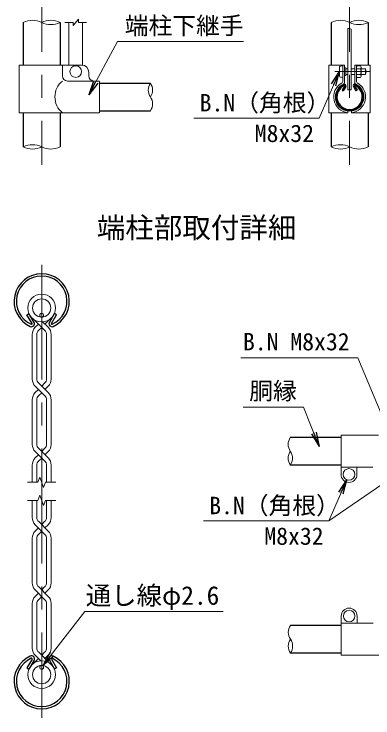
# Model space of a CAD drawing. Units: millimetres, scale not verified. Extents: x -4200 to 4200, y -2970 to 2970.
# Drawn here: x 971 to 1962, y -955 to 990 of the extents above; entities that cross this region are included whole.
import ezdxf
from ezdxf.enums import TextEntityAlignment as Align

# ---------------------------------------------------------------- set-up
doc = ezdxf.new("R2010")
doc.units = ezdxf.units.MM
doc.header["$LTSCALE"] = 10
doc.linetypes.add('USER1', pattern=[50.8, 31.75, -6.35, 6.35, -6.35])
for name, color, linetype, lineweight in [('0-0_D-TTL-TXT', 7, 'Continuous', 25), ('0-1_D-BMK', 2, 'USER1', 13), ('0-2_D-STR1', 1, 'Continuous', 25), ('0-3_D-STR-DIM', 7, 'Continuous', 13), ('0-B_D-STR3', 3, 'Continuous', 13), ('0-C_D-STR2', 7, 'Continuous', 13), ('0-D_D-STR-TXT', 7, 'Continuous', 13)]:
    doc.layers.add(name, color=color, linetype=linetype, lineweight=lineweight)
doc.layers.add('0-4_0', color=7, linetype='Continuous')
doc.styles.add('ＭＳ ゴシック', font='')
doc.styles.get('ＭＳ ゴシック').set_extended_font_data('MS Gothic')

# ---------------------------------------------------------------- blocks, each defined once
blk = doc.blocks.new('_Open')
at = {"layer": '0-4_0'}
blk.add_line((-10, 1.667), (0, 0), dxfattribs=at)
blk.add_lwpolyline([(-10, -1.667), (0, 0), (-10, 0)], dxfattribs=at)

msp = doc.modelspace()

# ---------------------------------------------------------------- linework, layer by layer
at = {"layer": '0-1_D-BMK'}
for p, q in [((1047.29, 1710.56), (1047.29, 572.56)), ((1897.29, 1710.56), (1897.29, 572.56)), ((1856.63, 830.56), (1954.39, 830.56)), ((1047.29, 297.13), (1047.29, -955.19))]:
    msp.add_line(p, q, dxfattribs=at)
at = {"layer": '0-2_D-STR1'}
for p, q in [((996.49, 966.56), (996.49, 848.56)), ((1098.09, 966.56), (1098.09, 848.56)), ((1846.49, 966.56), (1846.49, 848.56)), ((1948.09, 966.56), (1948.09, 848.56)), ((1207.29, 798.66), (1347.29, 798.66)), ((1883.94, 791.32), (1876.92, 779.17)), ((1876.92, 779.17), (1879.7, 777.56)), ((1886.72, 789.72), (1879.7, 777.56)), ((1907.85, 789.72), (1914.87, 777.56)), ((1910.63, 791.32), (1917.65, 779.17)), ((1917.65, 779.17), (1914.87, 777.56)), ((1207.29, 722.46), (1347.29, 722.46)), ((996.49, 716.56), (996.49, 622.56)), ((1098.09, 716.56), (1098.09, 622.56)), ((1846.49, 716.56), (1846.49, 622.56)), ((1948.09, 716.56), (1948.09, 622.56)), ((1006.56, 158.92), (1012.11, 162.13)), ((1020.59, 134.61), (1006.56, 158.92)), ((1026.15, 137.81), (1012.11, 162.13)), ((1068.42, 137.81), (1082.46, 162.13)), ((1073.98, 134.61), (1088.02, 158.92)), ((1088.02, 158.92), (1082.46, 162.13)), ((1873.56, -180.27), (1733.56, -180.27)), ((1873.56, -256.47), (1733.56, -256.47)), ((1874.06, -699.63), (1734.06, -699.63)), ((1874.06, -775.83), (1734.06, -775.83)), ((1020.59, -792.67), (1006.56, -816.98)), ((1026.15, -795.88), (1012.11, -820.19)), ((1068.42, -795.88), (1082.46, -820.19)), ((1073.98, -792.67), (1088.02, -816.98)), ((1006.56, -816.98), (1012.11, -820.19)), ((1088.02, -816.98), (1082.46, -820.19))]:
    msp.add_line(p, q, dxfattribs=at)
for centre, radius, start, end in [((1897.29, 760.66), 38.1, 114.32478, 65.67522), ((1897.29, 760.66), 34.89, 114.32478, 65.67522), ((1883.24, 791.72), 4.01, 330, 114.32478), ((1883.24, 791.72), 0.802, 330, 114.32478), ((1911.33, 791.72), 4.01, 65.67522, 210), ((1911.33, 791.72), 0.802, 65.67522, 210), ((1047.29, 195.93), 76.2, 294.32478, 245.67522), ((1047.29, 195.93), 69.78, 294.32478, 245.67522), ((1019.2, 133.8), 8.02, 245.67522, 30), ((1075.37, 133.8), 8.02, 150, 294.32478), ((1019.2, 133.8), 1.6, 245.67522, 30), ((1075.37, 133.8), 1.6, 150, 294.32478), ((1047.29, -853.99), 76.2, 114.32478, 65.67522), ((1047.29, -853.99), 69.78, 114.32478, 65.67522), ((1019.2, -791.87), 8.02, 330, 114.32478), ((1019.2, -791.87), 1.6, 330, 114.32478), ((1075.37, -791.87), 8.02, 65.67522, 210), ((1075.37, -791.87), 1.6, 65.67522, 210)]:
    msp.add_arc(centre, radius, start, end, dxfattribs=at)
at = {"layer": '0-3_D-STR-DIM'}
for p, q in [((1133.79, 957.56), (1148.79, 975.56)), ((1148.79, 966.56), (1148.79, 975.56)), ((1111.29, 966.56), (1133.79, 966.56)), ((1133.79, 957.56), (1133.79, 966.56)), ((1148.79, 966.56), (1171.29, 966.56)), ((1042.15, -289.94), (1037.02, -304.03)), ((1052.42, -318.13), (1042.15, -289.94)), ((1008.15, -304.03), (1037.02, -304.03)), ((1057.55, -304.03), (1052.42, -318.13)), ((1057.55, -304.03), (1086.42, -304.03)), ((1042.15, -339.94), (1037.02, -354.03)), ((1052.42, -368.13), (1042.15, -339.94)), ((1008.15, -354.03), (1037.02, -354.03)), ((1057.55, -354.03), (1052.42, -368.13)), ((1057.55, -354.03), (1086.42, -354.03))]:
    msp.add_line(p, q, dxfattribs=at)
for centre, radius, start, end in [((1021.89, 915.8), 56.76, 63.4184, 116.5816), ((1072.69, 915.8), 56.76, 63.4184, 116.5816), ((1871.89, 915.8), 56.76, 63.4184, 116.5816), ((1922.69, 915.8), 56.76, 63.4184, 116.5816), ((1072.69, 1017.32), 56.76, 243.4184, 296.5816), ((1922.69, 1017.32), 56.76, 243.4184, 296.5816), ((1894.33, 934.57), 15.36, 60.95271, 95.76063), ((1374.53, 779.61), 33.24, 145.03504, 214.96496), ((1320.04, 779.61), 33.24, 325.03504, 34.96496), ((1320.05, 741.51), 33.24, 325.03422, 34.96578), ((1021.89, 571.8), 56.76, 63.4184, 116.5816), ((1021.89, 673.32), 56.76, 243.4184, 296.5816), ((1072.69, 673.32), 56.76, 243.4184, 296.5816), ((1871.89, 571.8), 56.76, 63.4184, 116.5816), ((1871.89, 673.32), 56.76, 243.4184, 296.5816), ((1922.69, 673.32), 56.76, 243.4184, 296.5816), ((1760.8, -199.32), 33.24, 145.03504, 214.96496), ((1760.8, -237.42), 33.24, 145.03422, 214.96578), ((1706.32, -237.42), 33.24, 325.03504, 34.96496), ((1761.3, -718.68), 33.24, 145.03504, 214.96496), ((1761.3, -756.78), 33.24, 145.03422, 214.96578), ((1706.82, -756.78), 33.24, 325.03504, 34.96496)]:
    msp.add_arc(centre, radius, start, end, dxfattribs=at)
at = {"layer": '0-B_D-STR3'}
for p, q in [((1122.29, 966.56), (1122.29, 848.56)), ((1160.29, 966.56), (1160.29, 848.33)), ((1892.79, 780.56), (1892.79, 949.85)), ((1901.79, 780.56), (1901.79, 948)), ((985.39, 848.56), (1157.29, 848.56)), ((985.39, 716.56), (985.39, 848.56)), ((1104.39, 848.56), (1104.39, 818.56)), ((1840.19, 848.56), (1883.29, 848.56)), ((1840.19, 848.56), (1840.19, 716.56)), ((1869.09, 843.56), (1869.09, 817.56)), ((1878.69, 848.56), (1878.69, 805.58)), ((1883.29, 848.56), (1883.29, 800.05)), ((1886.69, 841.2), (1883.29, 841.2)), ((1886.69, 841.2), (1886.69, 819.92)), ((1886.69, 838.56), (1892.79, 838.56)), ((1901.79, 838.56), (1911.29, 838.56)), ((1911.29, 848.56), (1911.29, 800.05)), ((1911.29, 848.56), (1954.39, 848.56)), ((1915.89, 848.56), (1915.89, 805.58)), ((1926.89, 846.76), (1915.89, 846.76)), ((1926.89, 838.66), (1915.89, 838.66)), ((1928.89, 842.39), (1928.89, 818.48)), ((1928.89, 838.56), (1940.69, 838.56)), ((1940.69, 838.56), (1940.69, 822.56)), ((1954.39, 848.56), (1954.39, 716.56)), ((1177.29, 828.56), (1177.29, 818.56)), ((1886.69, 819.92), (1883.29, 819.92)), ((1886.69, 822.56), (1892.79, 822.56)), ((1901.79, 822.56), (1911.29, 822.56)), ((1926.89, 822.46), (1915.89, 822.46)), ((1928.89, 822.56), (1940.69, 822.56)), ((1207.29, 804.56), (1118.39, 804.56)), ((1207.29, 804.56), (1207.29, 716.56)), ((1926.89, 814.36), (1915.89, 814.36)), ((1892.79, 780.56), (1901.79, 780.56)), ((1892.29, 721.48), (1892.29, 716.56)), ((1902.29, 721.48), (1902.29, 716.56)), ((1207.29, 716.56), (985.39, 716.56)), ((1840.19, 716.56), (1892.29, 716.56)), ((1902.29, 716.56), (1954.39, 716.56)), ((1873.56, -174.37), (1873.56, -262.37)), ((1977.16, -174.37), (1873.56, -174.37)), ((1873.56, -262.37), (1873.56, -282.37)), ((1961.56, -262.37), (1873.56, -262.37)), ((1917.56, -262.37), (1917.56, -282.37)), ((1874.06, -693.73), (1874.06, -673.73)), ((1918.06, -693.73), (1918.06, -673.73)), ((1874.06, -781.73), (1874.06, -693.73)), ((1962.06, -693.73), (1874.06, -693.73)), ((1977.66, -781.73), (1874.06, -781.73))]:
    msp.add_line(p, q, dxfattribs=at)
for centre, radius in [((1141.29, 830.56), 16), ((1047.29, 157.34), 5.2), ((1895.56, -282.37), 16), ((1896.06, -673.73), 16), ((1047.29, -815.4), 5.2)]:
    msp.add_circle(centre, radius, dxfattribs=at)
for centre, radius, start, end in [((1157.29, 828.56), 20, 0, 90), ((1911.48, 830.56), 17.4, 332.26063, 27.73937), ((1923.81, 842.71), 5.08, 307.21089, 52.78911), ((1925.69, 830.56), 17, 331.92751, 28.07249), ((1118.39, 818.56), 14, 180, 270), ((1191.29, 818.56), 14, 180, 270), ((1923.79, 818.41), 5.1, 307.42505, 52.57495), ((1140.78, 760.56), 57.1, 129.59418, 230.40582), ((1897.29, 760.56), 44, 121.13861, 263.47502), ((1870.09, 805.58), 8.6, 301.13861, 0), ((1879.29, 800.05), 4, 294.50336, 0), ((1897.29, 760.56), 44, 276.52498, 58.86139), ((1915.29, 800.05), 4, 180, 245.49664), ((1924.49, 805.58), 8.6, 180, 238.86139), ((1897.29, 760.56), 39.4, 114.50336, 262.7093), ((1897.29, 760.56), 39.4, 277.2907, 65.49664), ((1895.56, -282.37), 22, 180, 0), ((1896.06, -673.73), 22, 0, 180)]:
    msp.add_arc(centre, radius, start, end, dxfattribs=at)
for centre, start_param, end_param in [((1878.69, 843.56), 1.5707963, 3.1415927), ((1878.69, 817.56), 3.1415927, 4.712389)]:
    msp.add_ellipse(centre, major_axis=(9.6, 0), ratio=0.3125, start_param=start_param, end_param=end_param, dxfattribs=at)
at = {"layer": '0-C_D-STR2'}
for p, q in [((1047.29, 123.87), (1023.56, 147.6)), ((1065.17, 124.13), (1049.91, 139.4)), ((1056.36, 132.94), (1071.01, 147.6)), ((1029.4, 124.13), (1038.21, 132.94)), ((1039.18, 115.77), (1047.29, 123.87)), ((1055.39, 115.77), (1047.29, 123.87)), ((1021.2, 104.33), (1021.2, -18.92)), ((1034.03, 103.32), (1034.03, -17.91)), ((1060.54, 103.32), (1060.54, -17.91)), ((1073.37, 104.33), (1073.37, -18.92)), ((1047.29, -56.61), (1029.4, -38.72)), ((1065.17, -56.34), (1039.18, -30.35)), ((1055.39, -30.35), (1047.29, -38.46)), ((1065.17, -38.72), (1056.36, -47.53)), ((1038.21, -47.53), (1029.4, -56.34)), ((1029.4, -56.34), (1038.21, -47.53)), ((1039.18, -64.71), (1047.29, -56.61)), ((1055.39, -64.71), (1047.29, -56.61)), ((1021.2, -76.14), (1021.2, -199.39)), ((1034.03, -77.15), (1034.03, -198.38)), ((1060.54, -77.15), (1060.54, -198.38)), ((1073.37, -76.14), (1073.37, -199.39)), ((1065.17, -236.82), (1039.18, -210.83)), ((1055.39, -210.83), (1047.29, -218.93)), ((1047.29, -237.08), (1029.4, -219.19)), ((1038.21, -228), (1029.4, -236.82)), ((1029.4, -236.82), (1038.21, -228)), ((1065.17, -219.19), (1056.36, -228)), ((1039.18, -245.18), (1047.29, -237.08)), ((1055.39, -245.18), (1047.29, -237.08)), ((1021.2, -256.62), (1021.2, -304.03)), ((1034.03, -257.63), (1034.03, -304.03)), ((1060.54, -257.63), (1060.54, -304.03)), ((1073.37, -256.62), (1073.37, -304.03)), ((1021.2, -401.45), (1021.2, -354.03)), ((1034.03, -400.44), (1034.03, -354.03)), ((1060.54, -400.44), (1060.54, -354.03)), ((1073.37, -401.45), (1073.37, -354.03)), ((1055.39, -447.24), (1029.4, -421.25)), ((1065.17, -438.87), (1039.18, -412.88)), ((1055.39, -412.88), (1047.29, -420.99)), ((1065.17, -421.25), (1056.36, -430.06)), ((1038.21, -430.06), (1029.4, -438.87)), ((1047.29, -439.14), (1039.18, -447.24)), ((1021.2, -581.92), (1021.2, -458.67)), ((1034.03, -580.91), (1034.03, -459.68)), ((1060.54, -580.91), (1060.54, -459.68)), ((1073.37, -581.92), (1073.37, -458.67)), ((1055.39, -627.71), (1029.4, -601.72)), ((1065.17, -619.35), (1039.18, -593.36)), ((1055.39, -593.36), (1047.29, -601.46)), ((1065.17, -601.72), (1056.36, -610.53)), ((1038.21, -610.53), (1029.4, -619.35)), ((1047.29, -619.61), (1039.18, -627.71)), ((1021.2, -762.4), (1021.2, -639.15)), ((1034.03, -761.39), (1034.03, -640.16)), ((1060.54, -761.39), (1060.54, -640.16)), ((1073.37, -762.4), (1073.37, -639.15)), ((1039.18, -773.83), (1071.01, -805.66)), ((1055.39, -773.83), (1047.29, -781.93)), ((1038.21, -791.01), (1023.56, -805.66)), ((1029.4, -782.19), (1044.66, -797.46)), ((1065.17, -782.19), (1056.36, -791.01))]:
    msp.add_line(p, q, dxfattribs=at)
for centre, radius in [((1047.29, 177.41), 38.1), ((1047.29, 177.41), 25.27), ((1047.29, -835.47), 38.1), ((1047.29, -835.47), 25.27)]:
    msp.add_circle(centre, radius, dxfattribs=at)
for centre, radius, start, end in [((1049.2, 104.33), 28, 135, 180), ((1045.37, 104.33), 28, 0, 45), ((1049.2, 104.33), 15.2, 131.19984, 183.80396), ((1045.37, 104.33), 15.2, 356.19604, 48.80016), ((1049.2, -18.92), 28, 180, 225), ((1049.2, -18.92), 15.2, 176.19604, 228.80016), ((1045.37, -18.92), 15.2, 311.19984, 3.80396), ((1045.37, -18.92), 28, 315, 0), ((1049.2, -76.14), 28, 135, 180), ((1045.37, -76.14), 28, 0, 45), ((1049.2, -76.14), 15.2, 131.19984, 183.80396), ((1045.37, -76.14), 15.2, 356.19604, 48.80016), ((1049.2, -199.39), 28, 180, 225), ((1049.2, -199.39), 15.2, 176.19604, 228.80016), ((1045.37, -199.39), 15.2, 311.19984, 3.80396), ((1045.37, -199.39), 28, 315, 0), ((1049.2, -256.62), 28, 135, 180), ((1049.2, -256.62), 15.2, 131.19984, 183.80396), ((1045.37, -256.62), 15.2, 356.19604, 48.80016), ((1045.37, -256.62), 28, 0, 45), ((1049.2, -401.45), 28, 180, 225), ((1049.2, -401.45), 15.2, 176.19604, 228.80016), ((1045.37, -401.45), 15.2, 311.19984, 3.80396), ((1045.37, -401.45), 28, 315, 0), ((1049.2, -458.67), 28, 135, 180), ((1049.2, -458.67), 15.2, 131.19984, 183.80396), ((1045.37, -458.67), 15.2, 356.19604, 48.80016), ((1045.37, -458.67), 28, 0, 45), ((1049.2, -581.92), 28, 180, 225), ((1049.2, -581.92), 15.2, 176.19604, 228.80016), ((1045.37, -581.92), 15.2, 311.19984, 3.80396), ((1045.37, -581.92), 28, 315, 0), ((1049.2, -639.15), 28, 135, 180), ((1045.37, -639.15), 28, 0, 45), ((1049.2, -639.15), 15.2, 131.19984, 183.80396), ((1045.37, -639.15), 15.2, 356.19604, 48.80016), ((1049.2, -762.4), 28, 180, 225), ((1049.2, -762.4), 15.2, 176.19604, 228.80016), ((1045.37, -762.4), 15.2, 311.19984, 3.80396), ((1045.37, -762.4), 28, 315, 0)]:
    msp.add_arc(centre, radius, start, end, dxfattribs=at)
at = {"layer": '0-D_D-STR-TXT'}
for points in [[(1603.96, 913.99), (1256.7, 913.99), (1178.22, 767.98)], [(1467.07, 702.22), (1813.14, 702.22), (1868.29, 828.73)], [(1597.14, 39.29), (1920.2, 39.29), (2021.69, -204.47)], [(1603.26, -96.36), (1770.28, -96.36), (1812.27, -203.22)], [(1493.55, -410.7), (1839.62, -410.7), (2003.7, -298.53)], [(1493.55, -410.7), (1839.62, -410.7), (1888.37, -298.87)], [(1548.16, -661.17), (1166.23, -661.17), (1051.68, -809.7)]]:
    msp.add_lwpolyline(points, dxfattribs=at)

# ---------------------------------------------------------------- block references
at = {"layer": '0-D_D-STR-TXT', "xscale": 4, "yscale": 4}
for p, rotation in [((1869.09, 830.56), 66.44646), ((1177.27, 766.22), 241.73951), ((1813, -205.08), 291.44911), ((1889.17, -297.04), 66.44646), ((1050.46, -811.29), 232.35992)]:
    msp.add_blockref('_Open', p, dxfattribs=dict(at, rotation=rotation))

# ---------------------------------------------------------------- texts
at = {"layer": '0-0_D-TTL-TXT', "style": 'ＭＳ ゴシック'}
msp.add_text('端柱部取付詳細', height=57.7, dxfattribs=at).set_placement((1199.39, 353.13), align=Align.BOTTOM_LEFT)
at = {"layer": '0-D_D-STR-TXT', "style": 'ＭＳ ゴシック'}
for s, height, p in [('端柱下継手', 48.09, (1276.63, 919.17)), ('B.N（角根）', 48.09, (1483.31, 706.16)), ('M8x32', 48.09, (1635.4, 621.58)), ('B.N M8x32', 48.09, (1602.88, 45.99)), ('胴縁', 48.09, (1620.19, -90.06)), ('B.N（角根）', 48.09, (1509.79, -406.77)), ('M8x32', 48.09, (1661.87, -491.35)), ('通し線φ2.6', 51.45, (1168.83, -658.07))]:
    msp.add_text(s, height=height, dxfattribs=at).set_placement(p, align=Align.BOTTOM_LEFT)

doc.saveas('drawing.dxf')
